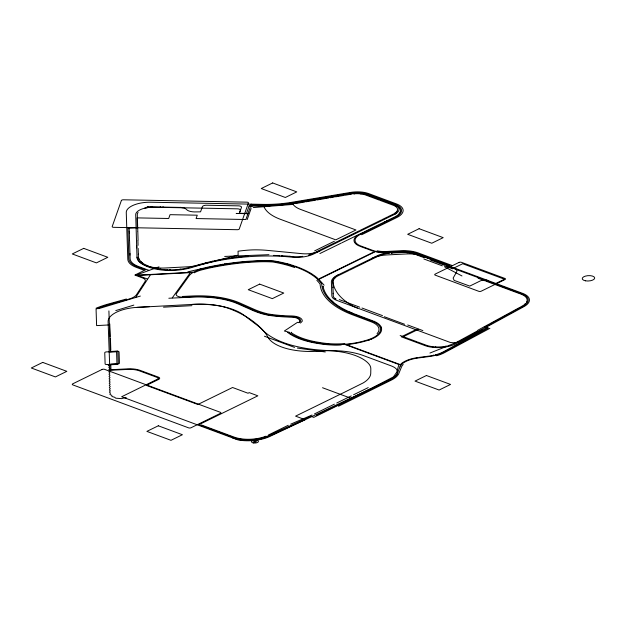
<?xml version="1.0" encoding="UTF-8"?>
<svg xmlns="http://www.w3.org/2000/svg" width="626" height="626" viewBox="0 0 626 626"><rect width="100%" height="100%" fill="white"/><g stroke="black" fill="none" stroke-linecap="round" stroke-linejoin="round"><path stroke-width="0.94" d="M332.782 282.091L332.797 281.551A20.525 8.803 -3.3 0 0 332.829 282.592L332.962 286.692M332.954 287.686L332.977 287.154L333.165 292.765M333.157 293.75L333.181 293.218L333.259 295.746A14.14 6.064 -3.3 0 0 335.982 299.118L335.403 298.672M396.798 371.946L398.684 365.31M333.126 280.291L332.946 280.831A20.525 8.803 -3.3 0 1 334.284 278.578L333.869 279.102M239.398 213.286L241.456 207.441A3.537 1.518 -3.3 0 0 238.506 205.852L206.4 205.234A3.537 1.518 -3.3 0 0 202.37 206.69L200.555 211.838L196.376 211.901A10.54 4.523 -3.3 0 1 187.37 210.25L185.922 208.982A5.305 2.277 -3.3 0 0 181.798 207.754M251.308 204.162L245.901 219.515L196.087 218.552L197.268 215.195L170.045 214.671L168.699 218.49L137.039 217.879L137.337 227.614L127.931 228.224L128.862 258.632A28.483 12.215 -3.3 0 0 137.438 266.825L145.537 269.837L134.833 275.08L135.318 275.26L193.536 272.161A22.81 9.781 -3.3 0 1 201.345 269.227L207.801 267.631A152.58 65.448 -3.3 0 1 227.848 263.992A126.702 54.345 -3.3 0 1 246.855 261.801L254.039 261.386A64.58 27.7 -3.3 0 1 273.304 261.308A94.745 40.643 -3.3 0 1 317.75 279.446L375.397 251.222A19.445 8.341 -3.3 0 1 373.62 250.713L360.905 246.01A19.273 8.263 -3.3 0 1 360.506 234.32L395.601 217.144A21.041 9.022 -3.3 0 0 395.178 204.381L367.462 194.099A17.152 7.356 -3.3 0 0 350.889 193.074L292.334 202.926A69.478 29.805 -3.3 0 1 262.951 205.078L251.065 204.851M247.207 219.538L251.096 208.513M251.66 206.909L252.38 204.874M400.092 212.206L399.881 212.738A19.977 8.568 -3.3 0 0 396.101 205.453L396.837 205.852M526.669 302.022L526.364 302.554A20.329 8.717 -3.3 0 0 520.996 294.142L519.924 293.75M135.905 297.131L150.099 275.354M397.095 211.142L396.782 211.588A14.5 6.221 -3.3 0 0 394.936 206.032L395.515 206.384M393.613 376.656L396.579 372.4M172.26 297.866L189.874 273.335M399.161 213.779L399.552 213.255A19.977 8.568 -3.3 0 1 394.842 216.862L386.344 221.017L387.204 220.595M291.419 332.25L291.09 332.578A63.109 27.067 -3.3 0 0 320.136 342.563A45.839 19.664 -3.3 0 0 344.903 343.588M300.464 323.055L302.201 321.295A12.504 5.368 -3.3 0 0 291.88 315.966A78.086 33.491 -3.3 0 1 267.834 313.9A70.715 30.33 -3.3 0 1 254.297 309.408L240.001 303.062A63.649 27.301 -3.3 0 0 192.127 295.996L182.988 296.434A5.305 2.277 -3.3 0 1 182.401 296.442M395.89 212.504L396.36 212.073A14.5 6.221 -3.3 0 1 394.536 213.466L395.162 213.075M524.948 304.119L525.519 303.626A20.329 8.717 -3.3 0 1 522.209 306.059L520.542 306.967M335.34 277.623L334.738 278.116A20.525 8.803 -3.3 0 1 338.572 275.55L348.768 270.557M393.95 214.679L396.281 213.388M477.888 330.215L488.984 324.166M489.681 323.791L508.289 313.642M508.985 313.266L519.854 307.343M456.025 342.594L477.701 330.778M457.872 343.917L443.341 351.828A25.635 10.994 -3.3 0 1 435.078 354.942L436.181 354.645M458.561 343.533L480.236 331.725M480.932 331.342L487.31 327.868M482.732 329.08L459.766 341.514A7.778 3.341 -3.3 0 1 450.094 342.383L336.553 300.292A15.556 6.675 -3.3 0 1 331.85 295.824L331.412 282.678A21.941 9.413 -3.3 0 1 337.563 275.174L377.001 255.87A21.229 9.108 -3.3 0 1 392.032 252.403L401.07 251.942A21.229 9.108 -3.3 0 1 416.016 253.82L522.6 293.359A22.63 9.711 -3.3 0 1 523.946 306.623L456.018 343.651A21.214 9.1 -3.3 0 1 425.218 345.677L401.297 336.804L415.813 329.699M489.884 328.314L444.523 352.649A28.287 12.137 -3.3 0 1 436.533 355.748M372.415 387.815L393.097 377.063M125.998 398.363L126.53 398.089L125.317 397.643L121.577 398.637L115.779 398.199L114.605 397.244L111.976 396.508L111.827 395.429L109.91 394.419L110.387 393.003L109.456 392.142L110.332 390.835L109.394 389.928L110.278 388.621L109.339 387.713L110.223 386.414L109.284 385.499L110.168 384.207L109.221 383.284L110.121 381.993L109.167 381.07L110.066 379.779L109.112 378.816L110.012 377.486L109.057 376.523L109.957 375.185L109.002 374.231L109.894 372.893L108.947 371.938L109.84 370.6L108.893 369.645L109.785 368.299L108.838 367.345L109.73 366.007L108.298 365.388L108.282 364.864L116.992 364.41L116.569 351.781L109.104 352.172M384.755 221.807L385.608 221.385L364.191 231.863M338.783 404.459L354.809 396.532M355.545 396.172L371.688 388.183M338.51 406.235L391.414 380.068A28.287 12.137 -3.3 0 0 398.856 373.44L401.571 366.789A21.214 9.1 -3.3 0 1 403.191 364.496M314.62 250.901L334.433 241.206M315.105 252.403L313.141 253.366A19.758 8.474 -3.3 0 1 308.774 255.087L309.667 254.798M315.848 252.043L337.257 241.566M337.993 241.206L359.402 230.72M360.146 230.36L381.555 219.875M382.29 219.515L387.705 216.862M388.449 216.502L393.864 213.849M319.902 253.546L341.311 243.068M342.046 242.708L363.463 232.223M361.648 234.742L396.735 217.566A22.63 9.703 -3.3 0 0 396.281 203.841L368.573 193.559A18.741 8.036 -3.3 0 0 350.45 192.44L291.904 202.284A67.89 29.117 -3.3 0 1 263.186 204.389L150.67 202.221A21.214 9.1 -3.3 0 0 126.264 212.511L127.814 259.242A28.287 12.137 -3.3 0 0 136.335 267.365L143.291 269.955M349.511 270.197L355.357 267.341M356.092 266.973L366.429 261.918M367.165 261.558L377.501 256.496M379.106 255.713L378.245 256.136A19.821 8.498 -3.3 0 1 389.333 253.225L388.112 253.366M446.917 266.34L447.903 265.862M450.063 266.441L452.019 265.479L417.988 252.857A24.062 10.321 -3.3 0 0 401.047 250.729L386.547 251.488A17.677 7.582 -3.3 0 1 377.118 250.815M453.216 268.366L462.692 263.726L504.478 279.219L495.002 283.86M403.668 336.514L407.362 334.707M408.097 334.347L418.434 329.284M268.343 435.031L288.273 425.273M314.471 413.919L334.401 404.161M336.741 403.011L351.264 395.906M353.596 394.763L368.245 387.596M316.529 415.367L338.048 404.819M290.699 424.162L312.045 415.03M371.5 339.089L370.545 339.472A28.46 12.207 -3.3 0 0 381.508 328.204L381.594 328.728M429.945 353.041L455.266 342.946M136.132 275.08L158.996 266.848M368.659 340.129L369.684 339.785A28.46 12.207 -3.3 0 1 365.451 341.06A48.492 20.799 -3.3 0 1 347.986 344.441M98.673 308.681L140.341 296.067M115.779 310.574L133.839 305.105M191.173 266.981L193.88 266.175M194.796 265.901L196.987 265.252A113.611 48.734 -3.3 0 1 203.583 263.405L202.636 263.656M126.444 299.009L108.744 303.907A70.715 30.33 -3.3 0 0 96.036 308.235M188.888 267.615L189.834 267.365A33.945 14.562 -3.3 0 1 179.599 269.321L180.648 269.196M200.68 268.836L199.569 269.117L207.378 267.232A153.636 65.902 -3.3 0 1 222.817 264.313L221.62 264.508M205.766 262.85L204.804 263.084A131.851 56.559 -3.3 0 1 212.832 261.191L211.846 261.402M197.456 269.618L198.591 269.344L187.816 271.848M432.902 355.451L434.045 355.192A25.635 10.994 -3.3 0 1 428.896 356.116L418.943 357.423M214.875 260.752L213.881 260.964A116.413 49.931 -3.3 0 1 222.645 259.274L221.627 259.454M286.317 204.381L293.109 202.965M445.235 346.413L446.408 346.186A19.797 8.49 -3.3 0 1 434.616 346.882L435.813 346.953M294.189 203.09L323.157 198.215M249.078 206.017L263.82 206.298L292.592 203.434L351.217 193.567A15.908 6.823 -3.3 0 1 366.601 194.522L394.435 204.741A19.977 8.568 -3.3 0 1 395.421 205.14L394.576 204.788M296.192 203.458L305.026 201.971M306.122 201.791L315.911 200.14M317.006 199.96L324.518 198.692M325.676 198.497L328.728 197.988M330.043 197.761L334.292 197.049M335.473 196.854L344.112 195.398M345.294 195.202L352.148 194.044M295.816 202.887L285.503 204.452A70.715 30.33 -3.3 0 1 264.297 205.633L249.312 205.351L246.472 213.419L239.312 213.278L240.321 210.422A3.537 1.518 -3.3 0 0 237.371 208.826L152.447 207.206A15.611 6.698 -3.3 0 0 147.783 207.574A15.642 6.706 -3.3 0 0 144.465 208.231M224.718 258.921L223.701 259.094A116.413 49.931 -3.3 0 1 230.032 258.1L228.999 258.241M225.063 263.945L223.865 264.141A153.636 65.902 -3.3 0 1 227.598 263.562A127.767 54.806 -3.3 0 1 246.8 261.355L254 260.932A65.644 28.154 -3.3 0 1 262.709 260.58L261.48 260.596M349.598 193.755L350.795 193.567L324.338 198.012L325.536 197.832M322.054 198.387L323.251 198.199M350.302 193.724L353.745 193.238M416.47 357.759L417.675 357.595A23.866 10.235 -3.3 0 0 400.859 364.058M232.129 257.802L231.088 257.951A116.413 49.931 -3.3 0 1 237.434 257.137L236.385 257.263M353.267 193.207L352.047 193.364A16.088 6.902 -3.3 0 1 362.783 193.442L361.679 193.262M301.732 256.503L302.781 256.378A19.758 8.474 -3.3 0 1 291.653 256.519L292.655 256.613M239.539 256.903L238.49 257.02A116.413 49.931 -3.3 0 1 248.006 256.136L246.949 256.214M177.401 269.563L178.449 269.454A33.945 14.562 -3.3 0 1 169.278 269.861L170.327 269.869M354.684 193.77L353.627 193.864A14.5 6.221 -3.3 0 1 361.617 194.013L360.646 193.88M253.272 207.558L293.508 204.366M392.212 252.998L390.976 253.076A19.821 8.498 -3.3 0 1 392.048 253.006L401.078 252.552A19.821 8.498 -3.3 0 1 405.288 252.536L404.06 252.513M137.235 307.358L149.442 306.685M163.511 307.17L191.932 305.66M391.031 252.395L386.657 252.622A20.509 8.795 -3.3 0 1 376.328 251.965M392.525 252.317L401.078 251.871A21.409 9.187 -3.3 0 1 416.141 253.765L425.077 257.075M168.832 298.242L192.127 297.139A60.996 26.159 -3.3 0 1 209.687 297.413M224.671 256.433L268.953 254.68M265.119 260.557L263.89 260.572A48.382 20.752 -3.3 0 1 273.656 260.917A80.558 34.555 -3.3 0 1 287.522 263.843M160.092 207.034L161.312 207.05L147.094 206.783L148.315 206.807M179.983 207.409L181.204 207.433L162.361 207.073L163.582 207.096M246.824 213.654L248.045 213.677L236.182 213.45L237.403 213.474M274.626 255.447L273.578 255.424A116.413 49.931 -3.3 0 1 279.963 255.635L278.93 255.588M252.716 205.023L271.379 205.571M167.189 269.798L168.23 269.837A33.945 14.562 -3.3 0 1 161.665 269.352A36.144 15.501 -3.3 0 1 159.575 269.078L160.546 269.211M282.209 255.744L281.176 255.69A96.341 41.324 -3.3 0 1 290.574 256.394L289.572 256.3M407.667 252.693L406.477 252.599A19.821 8.498 -3.3 0 1 415.03 254.305M432.253 346.64L433.411 346.773A19.797 8.49 -3.3 0 1 426.196 345.192L417.871 342.101M297.366 348.072L325.317 351.976M157.642 268.765L158.589 268.93A36.144 15.501 -3.3 0 1 155.577 268.358L156.492 268.538M363.51 194.381L362.61 194.185A14.5 6.221 -3.3 0 1 365.623 195.007L379.403 200.124M364.786 193.872L363.753 193.63A16.088 6.902 -3.3 0 1 366.726 194.467M153.738 267.928L154.614 268.139A36.144 15.501 -3.3 0 1 147.384 265.784L148.096 266.089M286.528 263.577L287.514 263.843M289.368 264.352L288.383 264.078A95.801 41.097 -3.3 0 1 294.15 265.831M363.972 193.763L366.852 194.616M484.156 327.148L486.558 327.93M380.162 200.406L394.341 205.664M425.844 257.356L445.845 264.782M446.604 265.064L449.03 265.964M414.819 254.226L415.703 254.555M416.462 254.837L423.974 257.622M430.555 260.064L444.468 265.221M444.883 265.909L452.668 268.797M478.053 278.21L485.267 280.886M486.026 281.168L493.249 283.852M494.008 284.134L519.353 293.539M423.872 258.976L442.355 265.839M360.412 246.464L366.758 248.804M367.517 249.085L373.088 251.151M339.245 299.588L359.692 307.178M361.977 308.023L382.486 315.629M407.683 324.98L422.871 330.614M384.27 316.717L404.654 324.276M400.147 335.528L408.254 338.533M409.013 338.815L417.112 341.819M138.988 275.886L147.274 278.961M264.422 336.225L294.556 347.399M322.531 387.737L350.983 398.292M201.29 424.929L227.496 434.647M228.263 434.929L234.194 437.128A23.866 10.235 -3.3 0 0 266.011 436.173M148.706 270.268L138.377 266.433A27.161 11.651 -3.3 0 1 130.114 258.569L129.989 254.5L130.005 255.032M373.018 320.919L354.339 313.884A107.304 46.027 -3.3 0 1 351.209 312.64L352.055 312.984M349.66 311.983L350.49 312.335A107.304 46.027 -3.3 0 1 333.024 301.928L333.556 302.381M374.591 321.561L373.769 321.201A28.46 12.207 -3.3 0 1 381.351 327.625L381.148 327.108M243.005 306.122L238.005 303.907A60.996 26.159 -3.3 0 0 210.696 297.499M243.702 306.435L252.309 310.246A73.367 31.472 -3.3 0 0 265.526 314.714M146.014 265.142L146.68 265.471A36.144 15.501 -3.3 0 1 142.157 262.709L142.65 263.092M444.46 266.762L461.972 275.956M332.03 301.051L332.539 301.513A107.304 46.027 -3.3 0 1 323.032 286.332L323.141 286.857M141.265 261.926L141.695 262.317A36.144 15.501 -3.3 0 1 139.058 259.015L139.285 259.446M319.33 279.838L324.096 285.19M138.675 258.108L138.855 258.554A36.144 15.501 -3.3 0 1 138.416 257.043L138.323 254.062L138.338 254.516M129.285 231.487L129.3 232.019L129.183 228.146M129.958 253.514L129.973 254.046L129.574 240.853M110.419 338.056L110.825 350.263M109.777 323.924L110.199 336.624M108.901 310.911L109.323 323.493M137.399 217.965L137.297 214.663A13.968 5.994 -3.3 0 1 138.111 212.519M137.407 218.427L137.642 225.884M137.65 226.346L137.814 231.565M137.83 232.019L138.072 239.946M137.908 240.415L138.056 245.329M138.15 248.397L138.315 253.608M129.559 240.4L129.316 232.473L129.332 233.005M136.867 245.768L136.906 247.912M341.24 344.957A48.492 20.799 -3.3 0 1 318.978 343.643A65.761 28.209 -3.3 0 1 308.954 341.71M308.086 341.491A65.761 28.209 -3.3 0 1 287.553 332.328M299.291 321.975A9.859 4.226 -3.3 0 0 291.473 317.116A80.738 34.633 -3.3 0 1 266.496 314.956M359.66 246.175A20.329 8.717 -3.3 0 1 354.981 243.021M354.645 242.536A20.329 8.717 -3.3 0 1 356.906 235.759M294.94 266.097A95.801 41.097 -3.3 0 1 301.466 268.57M302.178 268.875A95.801 41.097 -3.3 0 1 307.789 271.574M308.422 271.911A95.801 41.097 -3.3 0 1 313.376 274.939M313.923 275.323A95.801 41.097 -3.3 0 1 317.687 278.273M294.65 267.537A93.157 39.954 -3.3 0 0 272.748 261.973A62.991 27.02 -3.3 0 0 254.101 262.059L246.941 262.482A125.083 53.648 -3.3 0 0 228.216 264.642A150.991 64.768 -3.3 0 0 208.419 268.233L202.018 269.814A21.214 9.1 -3.3 0 0 194.279 272.819M316.842 280.323A93.157 39.954 -3.3 0 1 320.089 284.102A109.957 47.161 -3.3 0 0 352.477 314.784L371.554 321.96A25.807 11.072 -3.3 0 1 377.055 333.681M357.446 308.047A43.843 18.803 -3.3 0 1 351.648 305.332A110.293 47.31 -3.3 0 1 332.93 281.403A19.977 8.568 -3.3 0 1 338.549 274.697M371.813 258.405A21.214 9.1 -3.3 0 1 386.845 254.939L406.485 253.953A21.214 9.1 -3.3 0 1 421.415 255.823M192.033 304.424A57.991 24.876 -3.3 0 1 209.78 304.674A57.615 24.711 -3.3 0 1 244.054 315.293A79.721 34.195 -3.3 0 1 247.02 317.546L257.247 325.277A148.385 63.649 -3.3 0 1 260.565 327.969A58.32 25.017 -3.3 0 1 261.613 328.94A148.385 63.649 -3.3 0 1 264.289 331.788A106.044 45.487 -3.3 0 1 267.928 337.203A49.337 21.167 -3.3 0 0 320.176 351.069A31.785 13.631 -3.3 0 1 333.149 350.951A54.947 23.569 -3.3 0 1 368.612 363.643A35.361 15.165 -3.3 0 1 370.819 368.933L370.748 373.284A35.361 15.165 -3.3 0 1 363.15 382.948L346.882 391.031A187.456 80.41 -3.3 0 1 341.733 393.551L295.582 416.141L305.112 419.678L268.851 436.275A26.167 11.221 -3.3 0 1 232.598 437.91M152.447 207.206A15.556 6.675 -3.3 0 0 136.726 212.23L136.061 213.223A15.556 6.675 -3.3 0 0 135.709 214.741L137.008 257.325A28.287 12.137 -3.3 0 0 165.663 267.967L187.542 266.809A27.333 11.722 -3.3 0 0 197.542 265.44L238.154 255.095L238.052 251.229A61.677 26.456 -3.3 0 1 249.891 250.017A41.05 17.606 -3.3 0 1 257.294 249.852A60.644 26.01 -3.3 0 1 268.319 250.463L302.123 253.686A17.254 7.402 -3.3 0 0 319.792 250.987M394.184 204.757A15.908 6.823 -3.3 0 1 394.505 214.405L314.166 253.741A21.174 9.085 -3.3 0 1 290.417 257.02A94.925 40.721 -3.3 0 0 280.276 256.269A107.077 45.925 -3.3 0 0 273.038 256.026A115.004 49.329 -3.3 0 0 197.699 265.745L191.697 267.529A35.361 15.165 -3.3 0 1 161.156 269.939A38.35 16.448 -3.3 0 1 137.008 257.137M292.592 203.434A27.935 11.98 -3.3 0 0 300.55 209.42L355.959 229.977L335.779 239.852L280.37 219.296A56.927 24.422 -3.3 0 1 263.82 206.298M487.889 280.479A5.305 2.277 -3.3 0 0 480.4 280.878L469.758 286.09L454.116 280.378L453.146 278.124A10.611 4.546 -3.3 0 1 453.357 277.67L456.573 272.044A10.611 4.546 -3.3 0 0 453.686 267.795M121.374 200.523L112.203 226.534A1.768 0.759 -3.3 0 0 113.682 227.332L237.246 229.711A1.768 0.759 -3.3 0 0 239.257 228.983L248.42 202.965A1.768 0.759 -3.3 0 0 246.949 202.167L123.385 199.788A1.768 0.759 -3.3 0 0 121.374 200.523M400.006 366.742L397.291 373.393A26.699 11.448 -3.3 0 1 390.272 379.646L313.751 417.385L310.965 416.267L267.991 435.931A24.93 10.689 -3.3 0 1 233.451 437.488L198.911 424.678L257.849 395.82L249.234 392.627L248.006 393.23L232.559 387.502L197.863 404.49L146.398 385.397L158.699 379.372A3.537 1.518 -3.3 0 0 158.628 377.228L140.232 370.404A17.677 7.582 -3.3 0 0 127.673 368.847L110.951 369.731L110.763 364.16L118.267 363.761L117.844 351.1L110.34 351.499L109.456 324.917L96.607 325.606L96.068 309.134A69.126 29.649 -3.3 0 1 109.495 304.471L128.799 299.134A15.736 6.753 -3.3 0 0 136.491 294.69L145.021 281.606A8.662 3.717 -3.3 0 0 142.744 278.014L136.038 275.526L192.957 272.498A22.81 9.781 -3.3 0 0 189.255 275.698L176.422 293.563A6.894 2.958 -3.3 0 0 182.988 297.115L192.127 296.677A62.052 26.621 -3.3 0 1 238.803 303.571L253.1 309.909A72.311 31.018 -3.3 0 0 267.028 314.534A79.674 34.18 -3.3 0 0 291.638 316.654A10.916 4.679 -3.3 0 1 300.636 321.193L299.142 322.719L297.53 322.312L284.353 331.013L289.65 332.359L289.322 332.696A64.697 27.755 -3.3 0 0 319.44 343.212A47.427 20.345 -3.3 0 0 344.457 344.308L400.883 365.24A22.81 9.781 -3.3 0 0 400.006 366.742M523.015 306.317L485.252 326.897L488.452 327.938L444.147 352.094A26.699 11.448 -3.3 0 1 429.1 356.554L418.035 358.009A22.81 9.781 -3.3 0 0 401.149 364.919L345.395 344.23A47.427 20.345 -3.3 0 0 364.958 340.677A27.395 11.753 -3.3 0 0 372.673 321.428L353.588 314.244A108.361 46.48 -3.3 0 1 321.67 283.922A94.745 40.643 -3.3 0 0 318.047 279.728L375.991 251.362A19.445 8.341 -3.3 0 0 386.649 252.168L401.063 251.409A22.473 9.64 -3.3 0 1 416.877 253.397L449.765 265.604L448.044 266.441L521.732 293.782A21.394 9.179 -3.3 0 1 523.015 306.317M83.72 248.358L72.287 253.953L96.388 262.889L107.813 257.302L83.72 248.358M272.67 182.941L261.245 188.536L285.339 197.48L296.763 191.885L272.67 182.941M42.724 362.399L31.3 367.994L55.401 376.93L66.826 371.335L42.724 362.399M259.673 284.11L248.248 289.705L272.341 298.641L283.774 293.046L259.673 284.11M102.054 369.473L72.757 383.816A1.768 0.759 -3.3 0 0 72.796 384.888L188.614 427.855A1.768 0.759 -3.3 0 0 191.11 427.722L220.399 413.379A1.768 0.759 -3.3 0 0 220.368 412.307L104.55 369.34A1.768 0.759 -3.3 0 0 102.054 369.473M419.099 228.701L407.667 234.296L431.768 243.24L443.192 237.645L419.099 228.701M157.807 379.043L121.64 396.751L238.107 439.961A27.395 11.753 -3.3 0 0 269.172 436.76L391.712 378.777A21.214 9.1 -3.3 0 0 391.281 365.913L363.221 355.498A53.038 22.747 -3.3 0 0 333.329 350.662A88.399 37.92 -3.3 0 1 262.857 330.207L262.505 329.847A160.311 68.766 -3.3 0 0 259.774 327.007A174.239 74.737 -3.3 0 0 250.47 319.456A132.649 56.896 -3.3 0 0 242.301 314.487A129.222 55.424 -3.3 0 0 229.265 308.626A48.006 20.588 -3.3 0 0 194.882 304.291L137.344 307.35A29.696 12.739 -3.3 0 0 108.11 321.662L109.855 370.287L127.774 369.41A16.44 7.05 -3.3 0 1 139.465 370.858L157.76 377.65A2.301 0.986 -3.3 0 1 157.807 379.043M458.944 262.458L435.195 274.086A1.768 0.759 -3.3 0 0 435.234 275.158L478.757 291.301A1.768 0.759 -3.3 0 0 481.253 291.168L505.002 279.54A1.768 0.759 -3.3 0 0 504.971 278.468L461.44 262.325A1.768 0.759 -3.3 0 0 458.944 262.458M158.315 425.79L146.891 431.384L170.984 440.321L182.409 434.726L158.315 425.79M426.439 375.506L415.015 381.101L439.108 390.037L450.54 384.442L426.439 375.506M117.273 351.319L106.498 351.89A1.768 0.759 -3.3 0 0 104.753 352.743L105.113 363.87A1.768 0.759 -3.3 0 0 106.905 364.535L117.68 363.964A1.768 0.759 -3.3 0 0 119.425 363.111L119.065 351.984A1.768 0.759 -3.3 0 0 117.273 351.319M585.412 280.8A6.252 2.684 -3.3 0 0 594.7 277.983A6.252 2.684 -3.3 0 0 585.255 276.16A6.252 2.684 -3.3 0 0 585.412 280.8M253.311 442.942A3.451 1.479 -3.3 0 0 258.436 441.385A3.451 1.479 -3.3 0 0 253.225 440.375A3.451 1.479 -3.3 0 0 253.311 442.942M254.344 442.097A1.322 0.571 -3.3 0 0 256.316 441.494A1.322 0.571 -3.3 0 0 254.312 441.111A1.322 0.571 -3.3 0 0 254.344 442.097"/></g></svg>
